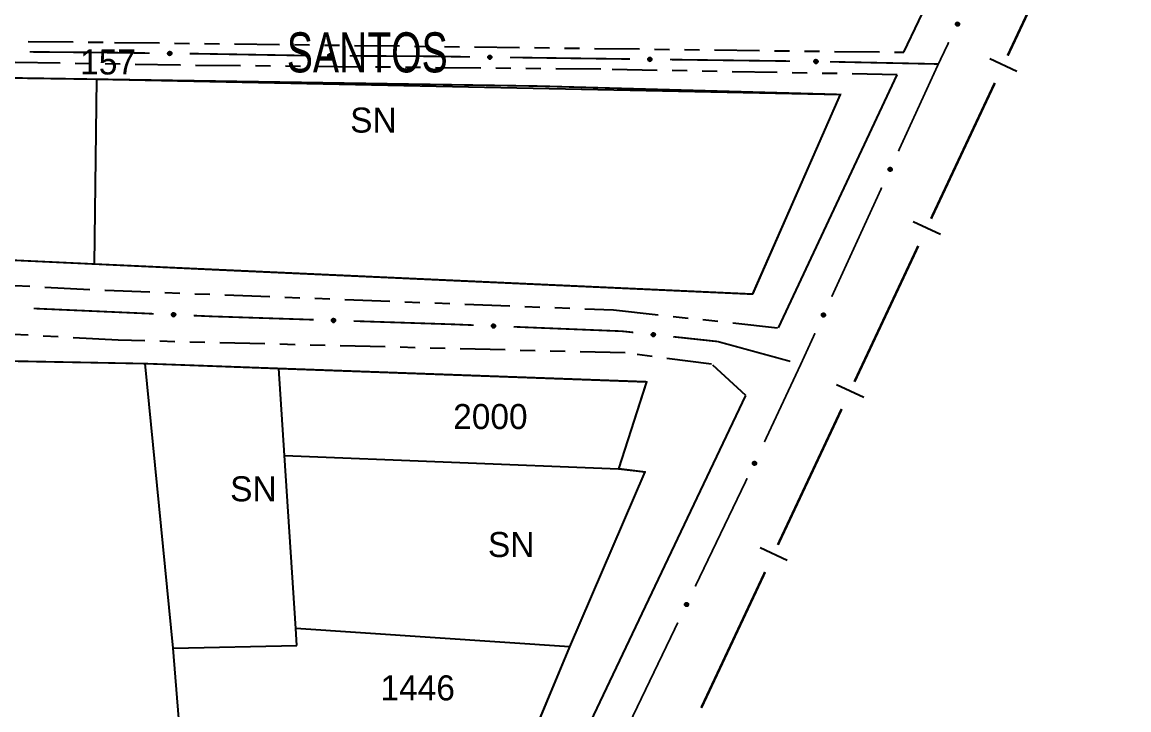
# Model space of a CAD drawing. Extents: x 203196 to 204359, y 4872588 to 4874244.
# Drawn here: x 204186 to 204296.6, y 4873488.9 to 4873557.6 of the extents above; entities that cross this region are included whole.
import ezdxf
from ezdxf.enums import TextEntityAlignment as Align

# ---------------------------------------------------------------- set-up
doc = ezdxf.new("R2010")
doc.units = 0
doc.header["$LTSCALE"] = 1.5
doc.header["$MEASUREMENT"] = 0
doc.linetypes.add('TRACO_25', pattern=[8, 3, -1, 1, -1, 1, -1])
for name, color, linetype in [('CD_MALHA_LOTES', 7, 'CONTINUOUS'), ('LM-LIM-SETORES-BAIRROS', 250, 'CONTINUOUS'), ('RU-QUADRA', 210, 'CONTINUOUS'), ('SV-EIXO-RUA-N-PAV', 6, 'CONTINUOUS'), ('SV-EIXO-RUA-PAV', 20, 'CONTINUOUS'), ('SV-RUA-NAO-PAV', 7, 'CONTINUOUS'), ('SV-RUA-PAVIM', 7, 'CONTINUOUS'), ('SV-TXT-RUA-N-PAV', 7, 'CONTINUOUS'), ('Th_NmrPort', 1, 'CONTINUOUS')]:
    doc.layers.add(name, color=color, linetype=linetype)
doc.styles.add('ARIAL', font='ARIAL.SHX')

msp = doc.modelspace()

# ---------------------------------------------------------------- linework, layer by layer
at = {"layer": 'CD_MALHA_LOTES', "linetype": 'Continuous', "flags": 128}
for points in [[(204174.965722, 4873552.193558), (204193.463336, 4873551.906269)], [(204193.216576, 4873533.439499), (204193.463336, 4873551.906269)], [(204193.463336, 4873551.906269), (204267.769343, 4873550.380251)], [(204267.769343, 4873550.380251), (204258.982191, 4873530.432091)], [(204193.216576, 4873533.439499), (204174.748742, 4873534.308638)], [(204258.982191, 4873530.432091), (204193.216576, 4873533.439499)], [(204133.820335, 4873525.991762), (204165.859835, 4873524.654078), (204166.625962, 4873523.459301), (204169.8, 4873523.17), (204171.061773, 4873524.011423), (204198.3, 4873523.49)], [(204201.083435, 4873495.058051), (204198.3, 4873523.49)], [(204198.3, 4873523.49), (204211.637053, 4873523.010106)], [(204211.637053, 4873523.010106), (204248.398265, 4873521.682062)], [(204212.206278, 4873514.311142), (204211.637053, 4873523.010106)], [(204248.398265, 4873521.682062), (204245.612781, 4873512.99523)], [(204212.206278, 4873514.311142), (204245.612781, 4873512.99523)], [(204213.340852, 4873497.01713), (204212.206278, 4873514.311142)], [(204248.237278, 4873512.667168), (204240.701151, 4873495.18267)], [(204245.612781, 4873512.99523), (204248.237278, 4873512.667168)], [(204240.701151, 4873495.18267), (204213.340852, 4873497.01713)], [(204213.450637, 4873495.343715), (204213.340852, 4873497.01713)], [(204201.083435, 4873495.058051), (204213.450637, 4873495.343715)], [(204201.810214, 4873485.973316), (204201.083435, 4873495.058051)], [(204240.701151, 4873495.18267), (204236.26071, 4873484.551701)]]:
    msp.add_lwpolyline(points, dxfattribs=at)
at = {"layer": 'LM-LIM-SETORES-BAIRROS', "const_width": 0.25}
for points in [[(204290.88169, 4873567.832109), (204284.501136, 4873554.256818)], [(204283.225026, 4873551.541759), (204276.844473, 4873537.966468)], [(204275.568362, 4873535.251409), (204269.187809, 4873521.676118)], [(204267.911698, 4873518.96106), (204261.531145, 4873505.385768)], [(204260.255034, 4873502.67071), (204253.874481, 4873489.095418)]]:
    msp.add_lwpolyline(points, dxfattribs=at)
at = {"layer": 'LM-LIM-SETORES-BAIRROS'}
for points in [[(204282.718237, 4873553.989853), (204285.433295, 4873552.713743)], [(204275.061573, 4873537.699504), (204277.776632, 4873536.423393)], [(204267.404909, 4873521.409154), (204270.119968, 4873520.133043)], [(204259.748245, 4873505.118804), (204262.463304, 4873503.842693)]]:
    msp.add_lwpolyline(points, dxfattribs=at)
at = {"layer": 'RU-QUADRA', "linetype": 'Continuous', "const_width": 0.18, "flags": 128}
for points in [[(204092.99, 4873537.58), (204128.74, 4873536.47), (204138.81, 4873536), (204205.53, 4873532.86), (204258.98, 4873530.43), (204267.77, 4873550.38), (204237.65, 4873551.22), (204169.4, 4873552.28), (204128.79, 4873552.48), (204069.033068, 4873554.117392)], [(204100.39, 4873449.15), (204136.35, 4873447.48), (204183.89, 4873446.43), (204217.75, 4873445.41), (204225.18, 4873461.4), (204236.26, 4873484.55), (204240.7, 4873495.18), (204248.237278, 4873512.667168), (204245.612781, 4873512.99523), (204248.4, 4873521.68), (204211.64, 4873523.01), (204198.3, 4873523.49), (204171.061773, 4873524.011423), (204169.8, 4873523.17), (204166.625962, 4873523.459301), (204165.86, 4873524.65), (204133.82, 4873525.99), (204108.42, 4873526.47), (204109.78759, 4873496.505739), (204110.415517, 4873480.667846), (204111.05048, 4873466.969194), (204101.987635, 4873467.59959)]]:
    msp.add_lwpolyline(points, dxfattribs=at)
at = {"layer": 'SV-EIXO-RUA-N-PAV', "const_width": 0.18}
for points in [[(204186.747681, 4873554.635734), (204192.747473, 4873554.585835)], [(204192.747473, 4873554.585835), (204193.131832, 4873554.58265)], [(204193.131832, 4873554.58265), (204198.747032, 4873554.513322)], [(204202.746727, 4873554.46394), (204203.55453, 4873554.453975)], [(204203.55453, 4873554.453975), (204213.745125, 4873554.276742)], [(204213.745125, 4873554.276742), (204214.652773, 4873554.260962)], [(204214.652773, 4873554.260962), (204214.744986, 4873554.260469)], [(204218.744929, 4873554.239073), (204225.744829, 4873554.201629)], [(204225.744829, 4873554.201629), (204226.683912, 4873554.196624)], [(204226.683912, 4873554.196624), (204230.744422, 4873554.140095)], [(204234.744034, 4873554.084414), (204239.74355, 4873554.014813)], [(204239.74355, 4873554.014813), (204240.548673, 4873554.003611)], [(204240.548673, 4873554.003611), (204246.742936, 4873553.922105)], [(204250.742589, 4873553.869476), (204254.742243, 4873553.816847)], [(204254.742243, 4873553.816847), (204255.217656, 4873553.810599)], [(204255.217656, 4873553.810599), (204262.741596, 4873553.715051)], [(204266.741077, 4873553.652654), (204276.738862, 4873553.442171)], [(204276.738862, 4873553.442171), (204277.574986, 4873553.424573)], [(204187.145775, 4873529.001883), (204199.13394, 4873528.469075)], [(204203.129996, 4873528.291472), (204204.129009, 4873528.247071)], [(204204.129009, 4873528.247071), (204204.852006, 4873528.21494)], [(204204.852006, 4873528.21494), (204215.122725, 4873527.87661)], [(204219.120556, 4873527.744916), (204229.115135, 4873527.415681)], [(204229.115135, 4873527.415681), (204229.157337, 4873527.414294)], [(204229.157337, 4873527.414294), (204231.113483, 4873527.334451)], [(204235.110156, 4873527.171321), (204245.101836, 4873526.763496)], [(204245.101836, 4873526.763496), (204245.970907, 4873526.728026)], [(204245.970907, 4873526.728026), (204247.094604, 4873526.606909)], [(204251.07157, 4873526.178254), (204255.048535, 4873525.749598)], [(204255.048535, 4873525.749598), (204255.521472, 4873525.698624)], [(204255.521472, 4873525.698624), (204262.779272, 4873523.713733)]]:
    msp.add_lwpolyline(points, dxfattribs=at)
at = {"layer": 'SV-EIXO-RUA-N-PAV'}
for points in [[(204200.604569, 4873554.600477), (204200.639089, 4873554.635124), (204200.675843, 4873554.657842), (204200.71195, 4873554.667967), (204200.746191, 4873554.668594), (204200.781293, 4873554.665291), (204200.815948, 4873554.654152), (204200.851673, 4873554.633269), (204200.886671, 4873554.598885), (204200.907469, 4873554.559705), (204200.919289, 4873554.524836), (204200.921999, 4873554.48917), (204200.918218, 4873554.455124), (204200.905458, 4873554.419509), (204200.883942, 4873554.383512), (204200.848515, 4873554.349157), (204200.81233, 4873554.327132), (204200.777148, 4873554.318255), (204200.741274, 4873554.315758), (204200.705479, 4873554.31956), (204200.671523, 4873554.33069), (204200.635319, 4873554.352419), (204200.601874, 4873554.387834), (204200.579494, 4873554.423673), (204200.570126, 4873554.458722), (204200.568463, 4873554.494095), (204200.571348, 4873554.529342), (204200.581095, 4873554.564644), (204200.604569, 4873554.600477)], [(204216.601868, 4873554.360618), (204216.636145, 4873554.395505), (204216.672738, 4873554.41848), (204216.708774, 4873554.428857), (204216.743009, 4873554.429724), (204216.778134, 4873554.426666), (204216.812866, 4873554.41577), (204216.848736, 4873554.395138), (204216.883974, 4873554.360999), (204216.905045, 4873554.321966), (204216.91711, 4873554.287181), (204216.920069, 4873554.251535), (204216.916527, 4873554.217463), (204216.904015, 4873554.181759), (204216.882752, 4873554.145613), (204216.847566, 4873554.11101), (204216.811536, 4873554.088733), (204216.776417, 4873554.07961), (204216.740562, 4873554.076862), (204216.70474, 4873554.080414), (204216.670708, 4873554.091306), (204216.634353, 4873554.112781), (204216.60066, 4873554.147962), (204216.578031, 4873554.183643), (204216.568418, 4873554.218625), (204216.566507, 4873554.253986), (204216.569146, 4873554.289252), (204216.578645, 4873554.324622), (204216.601868, 4873554.360618)], [(204232.602094, 4873554.224325), (204232.636669, 4873554.258917), (204232.673458, 4873554.281577), (204232.709581, 4873554.291645), (204232.743823, 4873554.292219), (204232.778919, 4873554.28886), (204232.813557, 4873554.277666), (204232.849249, 4873554.256728), (204232.884193, 4873554.222288), (204232.904929, 4873554.183075), (204232.916695, 4873554.148188), (204232.919348, 4873554.112518), (204232.915514, 4873554.078478), (204232.902697, 4873554.042883), (204232.881125, 4873554.00692), (204232.845644, 4873553.97262), (204232.809424, 4873553.950652), (204232.774228, 4873553.941831), (204232.738351, 4873553.939391), (204232.702561, 4873553.943249), (204232.668623, 4873553.954433), (204232.632453, 4873553.976218), (204232.599064, 4873554.011686), (204232.576741, 4873554.047561), (204232.567428, 4873554.082624), (204232.56582, 4873554.117999), (204232.568761, 4873554.153242), (204232.578563, 4873554.188529), (204232.602094, 4873554.224325)], [(204248.600543, 4873554.007752), (204248.635091, 4873554.04237), (204248.671863, 4873554.065058), (204248.707979, 4873554.075154), (204248.74222, 4873554.075754), (204248.777319, 4873554.072421), (204248.811965, 4873554.061255), (204248.847673, 4873554.040343), (204248.882643, 4873554.00593), (204248.903409, 4873553.966733), (204248.915202, 4873553.931855), (204248.917882, 4873553.896187), (204248.914074, 4873553.862144), (204248.901285, 4873553.826539), (204248.879739, 4873553.790559), (204248.844285, 4873553.756233), (204248.808082, 4873553.734237), (204248.772893, 4873553.72539), (204248.737017, 4873553.722921), (204248.701224, 4873553.726753), (204248.667278, 4873553.73791), (204248.631091, 4873553.759668), (204248.597675, 4873553.795111), (204248.575325, 4873553.830968), (204248.565985, 4873553.866024), (204248.56435, 4873553.901399), (204248.567264, 4873553.936643), (204248.57704, 4873553.971938), (204248.600543, 4873554.007752)], [(204265.209502, 4873553.795004), (204265.244323, 4873553.829348), (204265.281272, 4873553.851746), (204265.317467, 4873553.861556), (204265.351712, 4873553.861885), (204265.386783, 4873553.858276), (204265.42134, 4873553.846836), (204265.456882, 4873553.825644), (204265.49158, 4873553.790955), (204265.512036, 4873553.751596), (204265.523552, 4873553.716626), (204265.525951, 4873553.680938), (204265.521875, 4873553.646926), (204265.508805, 4873553.611423), (204265.486976, 4873553.575615), (204265.451251, 4873553.541569), (204265.414876, 4873553.51986), (204265.379618, 4873553.51129), (204265.343724, 4873553.509105), (204265.307963, 4873553.513219), (204265.274106, 4873553.524644), (204265.238092, 4873553.546687), (204265.204956, 4873553.582392), (204265.18289, 4873553.618425), (204265.173827, 4873553.653553), (204265.172472, 4873553.68894), (204265.175664, 4873553.72416), (204265.185717, 4873553.759376), (204265.209502, 4873553.795004)], [(204200.993317, 4873528.496625), (204201.02893, 4873528.530147), (204201.066393, 4873528.551675), (204201.102807, 4873528.560637), (204201.13705, 4873528.560166), (204201.172028, 4873528.555738), (204201.206308, 4873528.543494), (204201.241345, 4873528.521477), (204201.275222, 4873528.485988), (204201.294753, 4873528.446161), (204201.30545, 4873528.410932), (204201.307015, 4873528.375197), (204201.302144, 4873528.34129), (204201.288248, 4873528.306102), (204201.265589, 4873528.270813), (204201.229079, 4873528.237612), (204201.192207, 4873528.216758), (204201.156758, 4873528.209015), (204201.120823, 4873528.207669), (204201.085167, 4873528.212617), (204201.051586, 4873528.22483), (204201.016097, 4873528.247708), (204200.983805, 4873528.284178), (204200.962586, 4873528.320716), (204200.954347, 4873528.356047), (204200.953818, 4873528.391455), (204200.957832, 4873528.426592), (204200.968706, 4873528.461563), (204200.993317, 4873528.496625)], [(204216.981662, 4873527.925514), (204217.016888, 4873527.959443), (204217.054101, 4873527.981399), (204217.09041, 4873527.990779), (204217.124656, 4873527.990702), (204217.159682, 4873527.986676), (204217.194101, 4873527.974827), (204217.229388, 4873527.953213), (204217.263671, 4873527.918115), (204217.283658, 4873527.878516), (204217.294759, 4873527.843411), (204217.296734, 4873527.807697), (204217.292253, 4873527.773736), (204217.278762, 4873527.738391), (204217.25651, 4873527.702844), (204217.220384, 4873527.669226), (204217.183753, 4873527.64795), (204217.148396, 4873527.6398), (204217.112478, 4873527.638041), (204217.076768, 4873527.642579), (204217.04305, 4873527.654406), (204217.0073, 4873527.676875), (204216.974591, 4873527.712972), (204216.952954, 4873527.749264), (204216.944309, 4873527.784497), (204216.943374, 4873527.819897), (204216.946984, 4873527.855078), (204216.957455, 4873527.890172), (204216.981662, 4873527.925514)], [(204232.972748, 4873527.368735), (204233.00824, 4873527.402385), (204233.045624, 4873527.424049), (204233.082005, 4873527.433143), (204233.11625, 4873527.432796), (204233.151244, 4873527.428495), (204233.185568, 4873527.416375), (204233.220684, 4873527.394485), (204233.25469, 4873527.359119), (204233.274365, 4873527.319363), (204233.285189, 4873527.284172), (204233.286883, 4873527.248444), (204233.282136, 4873527.214519), (204233.268367, 4873527.179281), (204233.245836, 4873527.143911), (204233.209446, 4873527.110577), (204233.17265, 4873527.08959), (204233.137229, 4873527.081718), (204233.101299, 4873527.080242), (204233.065626, 4873527.085061), (204233.032001, 4873527.097152), (204232.99643, 4873527.119902), (204232.964005, 4873527.156255), (204232.942654, 4873527.192716), (204232.934287, 4873527.228016), (204232.93363, 4873527.263423), (204232.937517, 4873527.298573), (204232.948264, 4873527.333584), (204232.972748, 4873527.368735)], [(204248.95203, 4873526.517425), (204248.989682, 4873526.54864), (204249.028425, 4873526.567768), (204249.065331, 4873526.574422), (204249.099476, 4873526.571797), (204249.134106, 4873526.565178), (204249.167548, 4873526.550802), (204249.201131, 4873526.526624), (204249.232708, 4873526.489073), (204249.249695, 4873526.448097), (204249.258154, 4873526.412264), (204249.257467, 4873526.376502), (204249.250474, 4873526.342968), (204249.234391, 4873526.308725), (204249.209557, 4873526.274931), (204249.17103, 4873526.244092), (204249.132919, 4873526.2256), (204249.097053, 4873526.220102), (204249.061105, 4873526.22102), (204249.025831, 4873526.228201), (204248.993085, 4873526.242502), (204248.959106, 4873526.267568), (204248.929171, 4873526.305997), (204248.910294, 4873526.343798), (204248.904293, 4873526.379577), (204248.905994, 4873526.414949), (204248.91221, 4873526.449763), (204248.925262, 4873526.483981), (204248.95203, 4873526.517425)]]:
    msp.add_lwpolyline(points, close=True, dxfattribs=at)
for points in [[(204200.568463, 4873554.494095), (204200.919289, 4873554.524836)], [(204200.570126, 4873554.458722), (204200.921999, 4873554.48917)], [(204200.571348, 4873554.529342), (204200.907469, 4873554.559705)], [(204200.571887, 4873554.475945), (204200.918854, 4873554.504412)], [(204200.573706, 4873554.512767), (204200.908427, 4873554.544115)], [(204200.578271, 4873554.440386), (204200.917085, 4873554.471683)], [(204200.579494, 4873554.423673), (204200.918218, 4873554.455124)], [(204200.580949, 4873554.546793), (204200.892492, 4873554.579792)], [(204200.581095, 4873554.564644), (204200.886671, 4873554.598885)], [(204200.592842, 4873554.404726), (204200.907096, 4873554.436326)], [(204200.59365, 4873554.580752), (204200.865624, 4873554.614239)], [(204200.601874, 4873554.387834), (204200.905458, 4873554.419509)], [(204200.604569, 4873554.600477), (204200.851673, 4873554.633269)], [(204200.622455, 4873554.371609), (204200.891649, 4873554.401036)], [(204200.624139, 4873554.618585), (204200.82641, 4873554.643381)], [(204200.635319, 4873554.352419), (204200.883942, 4873554.383512)], [(204200.639089, 4873554.635124), (204200.815948, 4873554.654152)], [(204200.658957, 4873554.343866), (204200.858465, 4873554.365966)], [(204200.659985, 4873554.648165), (204200.789756, 4873554.658844)], [(204200.671523, 4873554.33069), (204200.848515, 4873554.349157)], [(204200.675843, 4873554.657842), (204200.781293, 4873554.665291)], [(204200.692848, 4873554.325707), (204200.824001, 4873554.337734)], [(204200.705479, 4873554.31956), (204200.81233, 4873554.327132)], [(204216.566507, 4873554.253986), (204216.91711, 4873554.287181)], [(204216.568418, 4873554.218625), (204216.920069, 4873554.251535)], [(204216.569146, 4873554.289252), (204216.905045, 4873554.321966)], [(204216.570058, 4873554.23586), (204216.916817, 4873554.266754)], [(204216.57162, 4873554.272694), (204216.906112, 4873554.306383)], [(204216.576691, 4873554.200346), (204216.915277, 4873554.234013)], [(204216.578031, 4873554.183643), (204216.916527, 4873554.217463)], [(204216.578625, 4873554.30677), (204216.889928, 4873554.341948)], [(204216.578645, 4873554.324622), (204216.883974, 4873554.360999)], [(204216.591088, 4873554.340817), (204216.862821, 4873554.376206)], [(204216.59151, 4873554.164789), (204216.905536, 4873554.198587)], [(204216.60066, 4873554.147962), (204216.904015, 4873554.181759)], [(204216.601868, 4873554.360618), (204216.848736, 4873554.395138)], [(204216.621311, 4873554.378863), (204216.823403, 4873554.405073)], [(204216.621354, 4873554.13188), (204216.890337, 4873554.163191)], [(204216.634353, 4873554.112781), (204216.882752, 4873554.145613)], [(204216.636145, 4873554.395505), (204216.812866, 4873554.41577)], [(204216.656949, 4873554.408692), (204216.786642, 4873554.420279)], [(204216.65805, 4873554.104393), (204216.857399, 4873554.127889)], [(204216.670708, 4873554.091306), (204216.847566, 4873554.11101)], [(204216.672738, 4873554.41848), (204216.778134, 4873554.426666)], [(204216.692068, 4873554.086472), (204216.823133, 4873554.099417)], [(204216.70474, 4873554.080414), (204216.811536, 4873554.088733)], [(204232.56582, 4873554.117999), (204232.916695, 4873554.148188)], [(204232.567428, 4873554.082624), (204232.919348, 4873554.112518)], [(204232.568761, 4873554.153242), (204232.904929, 4873554.183075)], [(204232.569216, 4873554.099844), (204232.916227, 4873554.127765)], [(204232.571093, 4873554.136663), (204232.905862, 4873554.167484)], [(204232.575544, 4873554.064275), (204232.914407, 4873554.095038)], [(204232.576741, 4873554.047561), (204232.915514, 4873554.078478)], [(204232.57839, 4873554.170678), (204232.889984, 4873554.203186)], [(204232.578563, 4873554.188529), (204232.884193, 4873554.222288)], [(204232.590058, 4873554.028592), (204232.904362, 4873554.059697)], [(204232.591144, 4873554.204617), (204232.863171, 4873554.237676)], [(204232.599064, 4873554.011686), (204232.902697, 4873554.042883)], [(204232.602094, 4873554.224325), (204232.849249, 4873554.256728)], [(204232.619619, 4873553.995428), (204232.88886, 4873554.024432)], [(204232.621693, 4873554.242402), (204232.824002, 4873554.266879)], [(204232.632453, 4873553.976218), (204232.881125, 4873554.00692)], [(204232.636669, 4873554.258917), (204232.813557, 4873554.277666)], [(204232.656078, 4873553.967628), (204232.855621, 4873553.989414)], [(204232.657585, 4873554.271925), (204232.787373, 4873554.2824)], [(204232.668623, 4873553.954433), (204232.845644, 4873553.97262)], [(204232.673458, 4873554.281577), (204232.778919, 4873554.28886)], [(204232.689941, 4873553.949416), (204232.821112, 4873553.961236)], [(204232.702561, 4873553.943249), (204232.809424, 4873553.950652)], [(204248.56435, 4873553.901399), (204248.915202, 4873553.931855)], [(204248.565985, 4873553.866024), (204248.917882, 4873553.896187)], [(204248.567264, 4873553.936643), (204248.903409, 4873553.966733)], [(204248.56776, 4873553.883246), (204248.914749, 4873553.911431)], [(204248.569609, 4873553.920067), (204248.904355, 4873553.951143)], [(204248.574115, 4873553.847681), (204248.912954, 4873553.878704)], [(204248.575325, 4873553.830968), (204248.914074, 4873553.862144)], [(204248.57688, 4873553.954087), (204248.888449, 4873553.986833)], [(204248.57704, 4873553.971938), (204248.882643, 4873554.00593)], [(204248.588657, 4873553.812009), (204248.902936, 4873553.843355)], [(204248.589608, 4873553.988036), (204248.861609, 4873554.021302)], [(204248.597675, 4873553.795111), (204248.901285, 4873553.826539)], [(204248.600543, 4873554.007752), (204248.847673, 4873554.040343)], [(204248.618243, 4873553.778869), (204248.887461, 4873553.808078)], [(204248.620128, 4873554.025844), (204248.822419, 4873554.050475)], [(204248.631091, 4873553.759668), (204248.879739, 4873553.790559)], [(204248.635091, 4873554.04237), (204248.811965, 4873554.061255)], [(204248.654723, 4873553.751096), (204248.854249, 4873553.773034)], [(204248.655997, 4873554.055394), (204248.785777, 4873554.065968)], [(204248.667278, 4873553.73791), (204248.844285, 4873553.756233)], [(204248.671863, 4873554.065058), (204248.777319, 4873554.072421)], [(204248.688599, 4873553.73291), (204248.819762, 4873553.74483)], [(204248.701224, 4873553.726753), (204248.808082, 4873553.734237)], [(204265.172472, 4873553.68894), (204265.523552, 4873553.716626)], [(204265.173827, 4873553.653553), (204265.525951, 4873553.680938)], [(204265.175664, 4873553.72416), (204265.512036, 4873553.751596)], [(204265.175738, 4873553.67076), (204265.522939, 4873553.696206)], [(204265.177877, 4873553.707566), (204265.512858, 4873553.735999)], [(204265.181812, 4873553.635147), (204265.520885, 4873553.663494)], [(204265.18289, 4873553.618425), (204265.521875, 4873553.646926)], [(204265.185416, 4873553.741527), (204265.497234, 4873553.771813)], [(204265.185717, 4873553.759376), (204265.49158, 4873553.790955)], [(204265.196072, 4873553.599361), (204265.510589, 4873553.628225)], [(204265.198412, 4873553.775374), (204265.470668, 4873553.806493)], [(204265.204956, 4873553.582392), (204265.508805, 4873553.611423)], [(204265.209502, 4873553.795004), (204265.456882, 4873553.825644)], [(204265.229229, 4873553.812941), (204265.431708, 4873553.835974)], [(204265.244323, 4873553.829348), (204265.42134, 4873553.846836)], [(204265.265331, 4873553.842207), (204265.39519, 4873553.851756)], [(204265.281272, 4873553.851746), (204265.386783, 4873553.858276)], [(204265.225395, 4873553.565988), (204265.494836, 4873553.593071)], [(204265.238092, 4873553.546687), (204265.486976, 4873553.575615)], [(204265.261655, 4873553.537928), (204265.461348, 4873553.558291)], [(204265.274106, 4873553.524644), (204265.451251, 4873553.541569)], [(204265.295387, 4873553.519475), (204265.426639, 4873553.53036)], [(204265.307963, 4873553.513219), (204265.414876, 4873553.51986)], [(204200.953818, 4873528.391455), (204201.30545, 4873528.410932)], [(204200.954347, 4873528.356047), (204201.307015, 4873528.375197)], [(204200.956659, 4873528.373204), (204201.30436, 4873528.390532)], [(204200.957832, 4873528.426592), (204201.294753, 4873528.446161)], [(204200.959658, 4873528.40995), (204201.295211, 4873528.430549)], [(204200.961899, 4873528.337459), (204201.301542, 4873528.357876)], [(204200.962586, 4873528.320716), (204201.302144, 4873528.34129)], [(204200.967988, 4873528.443726), (204201.280428, 4873528.466718)], [(204200.968706, 4873528.461563), (204201.275222, 4873528.485988)], [(204200.975319, 4873528.30135), (204201.290425, 4873528.322858)], [(204200.981771, 4873528.47726), (204201.254679, 4873528.502009)], [(204200.983805, 4873528.284178), (204201.288248, 4873528.306102)], [(204200.993317, 4873528.496625), (204201.241345, 4873528.521477)], [(204201.003855, 4873528.267301), (204201.273855, 4873528.288082)], [(204201.013458, 4873528.514096), (204201.216419, 4873528.532393)], [(204201.016097, 4873528.247708), (204201.265589, 4873528.270813)], [(204201.02893, 4873528.530147), (204201.206308, 4873528.543494)], [(204201.039449, 4873528.238401), (204201.239563, 4873528.254093)], [(204201.050233, 4873528.542511), (204201.18028, 4873528.549024)], [(204201.051586, 4873528.22483), (204201.229079, 4873528.237612)], [(204201.066393, 4873528.551675), (204201.172028, 4873528.555738)], [(204201.072741, 4873528.219165), (204201.204211, 4873528.226981)], [(204201.085167, 4873528.212617), (204201.192207, 4873528.216758)], [(204216.943374, 4873527.819897), (204217.294759, 4873527.843411)], [(204216.944309, 4873527.784497), (204217.296734, 4873527.807697)], [(204216.946424, 4873527.801681), (204217.293903, 4873527.823)], [(204216.946984, 4873527.855078), (204217.283658, 4873527.878516)], [(204216.949001, 4873527.838458), (204217.284295, 4873527.86291)], [(204216.952075, 4873527.765998), (204217.291461, 4873527.790315)], [(204216.952954, 4873527.749264), (204217.292253, 4873527.773736)], [(204216.956943, 4873527.872328), (204217.269098, 4873527.898907)], [(204216.957455, 4873527.890172), (204217.263671, 4873527.918115)], [(204216.965908, 4873527.730045), (204217.280746, 4873527.755171)], [(204216.97034, 4873527.906018), (204217.242946, 4873527.9339)], [(204216.974591, 4873527.712972), (204217.278762, 4873527.738391)], [(204216.981662, 4873527.925514), (204217.229388, 4873527.953213)], [(204216.994833, 4873527.696326), (204217.264577, 4873527.720207)], [(204217.001601, 4873527.943216), (204217.204339, 4873527.963842)], [(204217.0073, 4873527.676875), (204217.25651, 4873527.702844)], [(204217.016888, 4873527.959443), (204217.194101, 4873527.974827)], [(204217.030757, 4873527.667837), (204217.230678, 4873527.685826)], [(204217.038048, 4873527.972051), (204217.168011, 4873527.980057)], [(204217.04305, 4873527.654406), (204217.220384, 4873527.669226)], [(204217.054101, 4873527.981399), (204217.159682, 4873527.986676)], [(204217.064267, 4873527.648985), (204217.19564, 4873527.65831)], [(204217.076768, 4873527.642579), (204217.183753, 4873527.64795)], [(204232.93363, 4873527.263423), (204233.285189, 4873527.284172)], [(204232.934287, 4873527.228016), (204233.286883, 4873527.248444)], [(204232.936537, 4873527.245182), (204233.284173, 4873527.263769)], [(204232.937517, 4873527.298573), (204233.274365, 4873527.319363)], [(204232.939403, 4873527.281938), (204233.27488, 4873527.303752)], [(204232.941907, 4873527.209456), (204233.281474, 4873527.231103)], [(204232.942654, 4873527.192716), (204233.282136, 4873527.214519)], [(204232.947611, 4873527.315745), (204233.259966, 4873527.339868)], [(204232.948264, 4873527.333584), (204233.25469, 4873527.359119)], [(204232.955457, 4873527.173396), (204233.270483, 4873527.196045)], [(204232.961273, 4873527.349328), (204233.234089, 4873527.375066)], [(204232.964005, 4873527.156255), (204233.268367, 4873527.179281)], [(204232.972748, 4873527.368735), (204233.220684, 4873527.394485)], [(204232.984116, 4873527.13945), (204233.254039, 4873527.161209)], [(204232.992825, 4873527.386279), (204233.19572, 4873527.405311)], [(204232.99643, 4873527.119902), (204233.245836, 4873527.143911)], [(204233.00824, 4873527.402385), (204233.185568, 4873527.416375)], [(204233.019815, 4873527.11068), (204233.219871, 4873527.127096)], [(204233.029498, 4873527.414827), (204233.15952, 4873527.42181)], [(204233.032001, 4873527.097152), (204233.209446, 4873527.110577)], [(204233.045624, 4873527.424049), (204233.151244, 4873527.428495)], [(204233.053176, 4873527.091565), (204233.184618, 4873527.099856)], [(204233.065626, 4873527.085061), (204233.17265, 4873527.08959)], [(204248.904293, 4873526.379577), (204249.257467, 4873526.376502)], [(204248.905994, 4873526.414949), (204249.258154, 4873526.412264)], [(204248.90768, 4873526.396555), (204249.255782, 4873526.391974)], [(204248.910294, 4873526.343798), (204249.250474, 4873526.342968)], [(204248.910661, 4873526.360551), (204249.250916, 4873526.35956)], [(204248.91221, 4873526.449763), (204249.249695, 4873526.448097)], [(204248.912985, 4873526.433039), (204249.24917, 4873526.432487)], [(204248.921783, 4873526.323669), (204249.237618, 4873526.32531)], [(204248.923424, 4873526.466225), (204249.236692, 4873526.469515)], [(204248.925262, 4873526.483981), (204249.232708, 4873526.489073)], [(204248.929171, 4873526.305997), (204249.234391, 4873526.308725)], [(204248.93929, 4873526.498825), (204249.213214, 4873526.506356)], [(204248.94812, 4873526.287892), (204249.218892, 4873526.291645)], [(204248.95203, 4873526.517425), (204249.201131, 4873526.526624)], [(204248.959106, 4873526.267568), (204249.209557, 4873526.274931)], [(204248.973231, 4873526.533595), (204249.176941, 4873526.539086)], [(204248.981825, 4873526.256811), (204249.182531, 4873526.259882)], [(204248.989682, 4873526.54864), (204249.167548, 4873526.550802)], [(204248.993085, 4873526.242502), (204249.17103, 4873526.244092)], [(204249.011721, 4873526.559639), (204249.14192, 4873526.557958)], [(204249.013841, 4873526.235519), (204249.145543, 4873526.235047)], [(204249.025831, 4873526.228201), (204249.132919, 4873526.2256)], [(204249.028425, 4873526.567768), (204249.134106, 4873526.565178)]]:
    msp.add_lwpolyline(points, dxfattribs=at)
at = {"layer": 'SV-EIXO-RUA-PAV'}
for points in [[(204279.644132, 4873557.492897), (204279.661049, 4873557.447007), (204279.666205, 4873557.404108), (204279.660206, 4873557.36709), (204279.646376, 4873557.335761), (204279.628617, 4873557.305303), (204279.603937, 4873557.278546), (204279.569967, 4873557.254915), (204279.524053, 4873557.237623), (204279.47976, 4873557.23523), (204279.443154, 4873557.239169), (204279.409655, 4873557.251709), (204279.380356, 4873557.269457), (204279.353409, 4873557.296012), (204279.329798, 4873557.330671), (204279.313527, 4873557.37726), (204279.308761, 4873557.419352), (204279.315503, 4873557.455005), (204279.328324, 4873557.488602), (204279.346827, 4873557.51948), (204279.371204, 4873557.545606), (204279.406144, 4873557.569316), (204279.45234, 4873557.584766), (204279.494267, 4873557.589999), (204279.530006, 4873557.583759), (204279.562798, 4873557.570393), (204279.593564, 4873557.552952), (204279.621494, 4873557.529263), (204279.644132, 4873557.492897)], [(204272.90895, 4873542.982047), (204272.926624, 4873542.936443), (204272.932488, 4873542.893635), (204272.927103, 4873542.856523), (204272.913793, 4873542.82497), (204272.89654, 4873542.794222), (204272.872307, 4873542.76706), (204272.838732, 4873542.742871), (204272.79311, 4873542.724821), (204272.748863, 4873542.721696), (204272.712196, 4873542.725029), (204272.678495, 4873542.737013), (204272.648906, 4873542.754274), (204272.621524, 4873542.780379), (204272.597343, 4873542.814643), (204272.580303, 4873542.860957), (204272.574842, 4873542.902964), (204272.580993, 4873542.938724), (204272.593256, 4873542.972528), (204272.611246, 4873543.003708), (204272.635188, 4873543.030234), (204272.66973, 4873543.054518), (204272.715665, 4873543.070731), (204272.757499, 4873543.076656), (204272.793336, 4873543.071009), (204272.826345, 4873543.058186), (204272.857395, 4873543.041257), (204272.885713, 4873543.018034), (204272.90895, 4873542.982047)], [(204266.241354, 4873528.437523), (204266.259028, 4873528.39192), (204266.264892, 4873528.349112), (204266.259507, 4873528.312), (204266.246197, 4873528.280446), (204266.228944, 4873528.249699), (204266.20471, 4873528.222537), (204266.171136, 4873528.198348), (204266.125514, 4873528.180298), (204266.081267, 4873528.177172), (204266.0446, 4873528.180505), (204266.010899, 4873528.19249), (204265.98131, 4873528.20975), (204265.953928, 4873528.235856), (204265.929747, 4873528.27012), (204265.912707, 4873528.316434), (204265.907245, 4873528.358441), (204265.913397, 4873528.3942), (204265.92566, 4873528.428005), (204265.943649, 4873528.459185), (204265.967591, 4873528.48571), (204266.002134, 4873528.509995), (204266.048068, 4873528.526208), (204266.089903, 4873528.532133), (204266.12574, 4873528.526485), (204266.158749, 4873528.513663), (204266.189799, 4873528.496734), (204266.218117, 4873528.47351), (204266.241354, 4873528.437523)], [(204259.350195, 4873513.614317), (204259.367023, 4873513.568394), (204259.372095, 4873513.525485), (204259.366025, 4873513.488479), (204259.352134, 4873513.457177), (204259.334316, 4873513.426754), (204259.309585, 4873513.400044), (204259.275569, 4873513.376479), (204259.229622, 4873513.359275), (204259.185324, 4873513.356968), (204259.148725, 4873513.360978), (204259.115251, 4873513.373583), (204259.085986, 4873513.391388), (204259.059091, 4873513.417995), (204259.035547, 4873513.4527), (204259.019366, 4873513.499321), (204259.014682, 4873513.541422), (204259.021493, 4873513.577061), (204259.034379, 4873513.610634), (204259.052942, 4873513.641476), (204259.07737, 4873513.667554), (204259.112355, 4873513.691196), (204259.158581, 4873513.706557), (204259.200518, 4873513.711709), (204259.236244, 4873513.7054), (204259.269011, 4873513.69197), (204259.299743, 4873513.67447), (204259.327627, 4873513.650727), (204259.350195, 4873513.614317)], [(204252.564422, 4873499.50622), (204252.58125, 4873499.460298), (204252.586322, 4873499.417389), (204252.580252, 4873499.380383), (204252.566361, 4873499.349081), (204252.548543, 4873499.318657), (204252.523812, 4873499.291948), (204252.489796, 4873499.268383), (204252.443848, 4873499.251179), (204252.399551, 4873499.248872), (204252.362952, 4873499.252882), (204252.329478, 4873499.265487), (204252.300213, 4873499.283292), (204252.273318, 4873499.309899), (204252.249774, 4873499.344603), (204252.233593, 4873499.391224), (204252.228909, 4873499.433325), (204252.23572, 4873499.468965), (204252.248606, 4873499.502538), (204252.267168, 4873499.533379), (204252.291596, 4873499.559458), (204252.326581, 4873499.5831), (204252.372808, 4873499.598461), (204252.414745, 4873499.603613), (204252.450471, 4873499.597304), (204252.483238, 4873499.583874), (204252.513969, 4873499.566374), (204252.541854, 4873499.542631), (204252.564422, 4873499.50622)]]:
    msp.add_lwpolyline(points, close=True, dxfattribs=at)
for points in [[(204279.346827, 4873557.51948), (204279.308761, 4873557.419352)], [(204279.357715, 4873557.528354), (204279.313473, 4873557.404305)], [(204279.371204, 4873557.545606), (204279.313527, 4873557.37726)], [(204279.388443, 4873557.551467), (204279.324593, 4873557.361164)], [(204279.406144, 4873557.569316), (204279.329798, 4873557.330671)], [(204279.428964, 4873557.572917), (204279.342457, 4873557.316308)], [(204279.45234, 4873557.584766), (204279.353409, 4873557.296012)], [(204279.471463, 4873557.585857), (204279.367978, 4873557.287453)], [(204279.494267, 4873557.589999), (204279.380356, 4873557.269457)], [(204279.509944, 4873557.584081), (204279.395856, 4873557.263522)], [(204279.530006, 4873557.583759), (204279.409655, 4873557.251709)], [(204279.544891, 4873557.574919), (204279.424806, 4873557.248153)], [(204279.562798, 4873557.570393), (204279.443154, 4873557.239169)], [(204279.577534, 4873557.557783), (204279.465213, 4873557.240917)], [(204279.593564, 4873557.552952), (204279.47976, 4873557.23523)], [(204279.605359, 4873557.536902), (204279.504283, 4873557.24037)], [(204279.621494, 4873557.529263), (204279.524053, 4873557.237623)], [(204279.630828, 4873557.511098), (204279.546835, 4873557.25026)], [(204279.644132, 4873557.492897), (204279.569967, 4873557.254915)], [(204279.652331, 4873557.467526), (204279.589765, 4873557.273583)], [(204279.661049, 4873557.447007), (204279.603937, 4873557.278546)], [(204279.664094, 4873557.422565), (204279.619209, 4873557.300336)], [(204279.666205, 4873557.404108), (204279.628617, 4873557.305303)], [(204272.611246, 4873543.003708), (204272.574842, 4873542.902964)], [(204272.621986, 4873543.012761), (204272.579801, 4873542.887997)], [(204272.635188, 4873543.030234), (204272.580303, 4873542.860957)], [(204272.652327, 4873543.036379), (204272.591634, 4873542.845046)], [(204272.66973, 4873543.054518), (204272.597343, 4873542.814643)], [(204272.692488, 4873543.058497), (204272.610237, 4873542.800492)], [(204272.715665, 4873543.070731), (204272.621524, 4873542.780379)], [(204272.734767, 4873543.072138), (204272.636232, 4873542.772063)], [(204272.757499, 4873543.076656), (204272.648906, 4873542.754274)], [(204272.773272, 4873543.070998), (204272.664502, 4873542.748596)], [(204272.793336, 4873543.071009), (204272.678495, 4873542.737013)], [(204272.808366, 4873543.062416), (204272.693703, 4873542.733708)], [(204272.826345, 4873543.058186), (204272.712196, 4873542.725029)], [(204272.841288, 4873543.045822), (204272.734224, 4873542.727141)], [(204272.857395, 4873543.041257), (204272.748863, 4873542.721696)], [(204272.869455, 4873543.025405), (204272.773297, 4873542.727241)], [(204272.885713, 4873543.018034), (204272.79311, 4873542.724821)], [(204272.895347, 4873543.000025), (204272.81568, 4873542.737834)], [(204272.90895, 4873542.982047), (204272.838732, 4873542.742871)], [(204272.917568, 4873542.956815), (204272.858219, 4873542.761864)], [(204272.926624, 4873542.936443), (204272.872307, 4873542.76706)], [(204272.930072, 4873542.912055), (204272.887216, 4873542.7891)], [(204272.932488, 4873542.893635), (204272.89654, 4873542.794222)], [(204265.943649, 4873528.459185), (204265.907245, 4873528.358441)], [(204265.95439, 4873528.468238), (204265.912205, 4873528.343473)], [(204265.967591, 4873528.48571), (204265.912707, 4873528.316434)], [(204265.98473, 4873528.491855), (204265.924038, 4873528.300522)], [(204266.002134, 4873528.509995), (204265.929747, 4873528.27012)], [(204266.024891, 4873528.513973), (204265.942641, 4873528.255968)], [(204266.048068, 4873528.526208), (204265.953928, 4873528.235856)], [(204266.067171, 4873528.527615), (204265.968636, 4873528.22754)], [(204266.089903, 4873528.532133), (204265.98131, 4873528.20975)], [(204266.105676, 4873528.526475), (204265.996906, 4873528.204072)], [(204266.12574, 4873528.526485), (204266.010899, 4873528.19249)], [(204266.140769, 4873528.517892), (204266.026107, 4873528.189185)], [(204266.158749, 4873528.513663), (204266.0446, 4873528.180505)], [(204266.173691, 4873528.501299), (204266.066627, 4873528.182618)], [(204266.189799, 4873528.496734), (204266.081267, 4873528.177172)], [(204266.201858, 4873528.480881), (204266.105701, 4873528.182718)], [(204266.218117, 4873528.47351), (204266.125514, 4873528.180298)], [(204266.22775, 4873528.455502), (204266.148084, 4873528.19331)], [(204266.241354, 4873528.437523), (204266.171136, 4873528.198348)], [(204266.249972, 4873528.412292), (204266.190622, 4873528.217341)], [(204266.259028, 4873528.39192), (204266.20471, 4873528.222537)], [(204266.262476, 4873528.367532), (204266.21962, 4873528.244576)], [(204266.264892, 4873528.349112), (204266.228944, 4873528.249699)], [(204259.052942, 4873513.641476), (204259.014682, 4873513.541422)], [(204259.063847, 4873513.650328), (204259.019364, 4873513.526365)], [(204259.07737, 4873513.667554), (204259.019366, 4873513.499321)], [(204259.094619, 4873513.673381), (204259.030401, 4873513.483203)], [(204259.112355, 4873513.691196), (204259.035547, 4873513.4527)], [(204259.135182, 4873513.694754), (204259.048178, 4873513.438313)], [(204259.158581, 4873513.706557), (204259.059091, 4873513.417995)], [(204259.177706, 4873513.707612), (204259.073643, 4873513.409408)], [(204259.200518, 4873513.711709), (204259.085986, 4873513.391388)], [(204259.216184, 4873513.70576), (204259.101475, 4873513.385423)], [(204259.236244, 4873513.7054), (204259.115251, 4873513.373583)], [(204259.251113, 4873513.696531), (204259.130396, 4873513.369998)], [(204259.269011, 4873513.69197), (204259.148725, 4873513.360978)], [(204259.283723, 4873513.679332), (204259.170788, 4873513.362683)], [(204259.299743, 4873513.67447), (204259.185324, 4873513.356968)], [(204259.311507, 4873513.658397), (204259.209857, 4873513.362062)], [(204259.327627, 4873513.650727), (204259.229622, 4873513.359275)], [(204259.336926, 4873513.632544), (204259.252428, 4873513.371869)], [(204259.350195, 4873513.614317), (204259.275569, 4873513.376479)], [(204259.358345, 4873513.58893), (204259.295403, 4873513.395109)], [(204259.367023, 4873513.568394), (204259.309585, 4873513.400044)], [(204259.37002, 4873513.543946), (204259.324899, 4873513.421804)], [(204259.372095, 4873513.525485), (204259.334316, 4873513.426754)], [(204252.267168, 4873499.533379), (204252.228909, 4873499.433325)], [(204252.278074, 4873499.542232), (204252.233591, 4873499.418269)], [(204252.291596, 4873499.559458), (204252.233593, 4873499.391224)], [(204252.308846, 4873499.565285), (204252.244628, 4873499.375106)], [(204252.326581, 4873499.5831), (204252.249774, 4873499.344603)], [(204252.349409, 4873499.586657), (204252.262405, 4873499.330216)], [(204252.372808, 4873499.598461), (204252.273318, 4873499.309899)], [(204252.391933, 4873499.599515), (204252.28787, 4873499.301312)], [(204252.414745, 4873499.603613), (204252.300213, 4873499.283292)], [(204252.430411, 4873499.597664), (204252.315701, 4873499.277327)], [(204252.450471, 4873499.597304), (204252.329478, 4873499.265487)], [(204252.46534, 4873499.588435), (204252.344622, 4873499.261902)], [(204252.483238, 4873499.583874), (204252.362952, 4873499.252882)], [(204252.497949, 4873499.571236), (204252.385014, 4873499.254587)], [(204252.513969, 4873499.566374), (204252.399551, 4873499.248872)], [(204252.525734, 4873499.550301), (204252.424083, 4873499.253965)], [(204252.541854, 4873499.542631), (204252.443848, 4873499.251179)], [(204252.551153, 4873499.524447), (204252.466654, 4873499.263773)], [(204252.564422, 4873499.50622), (204252.489796, 4873499.268383)], [(204252.572572, 4873499.480834), (204252.50963, 4873499.287013)], [(204252.58125, 4873499.460298), (204252.523812, 4873499.291948)], [(204252.584247, 4873499.43585), (204252.539126, 4873499.313708)], [(204252.586322, 4873499.417389), (204252.548543, 4873499.318657)]]:
    msp.add_lwpolyline(points, dxfattribs=at)
at = {"layer": 'SV-EIXO-RUA-PAV', "const_width": 0.18}
for points in [[(204278.619399, 4873555.606788), (204277.755987, 4873553.80276)], [(204277.755987, 4873553.80276), (204277.574986, 4873553.424573)], [(204277.574986, 4873553.424573), (204273.582458, 4873544.715375)], [(204271.915559, 4873541.079244), (204266.914862, 4873530.170852)], [(204265.247962, 4873526.534721), (204263.997788, 4873523.807623)], [(204263.997788, 4873523.807623), (204263.823793, 4873523.428074)], [(204263.823793, 4873523.428074), (204260.183323, 4873515.65596)], [(204258.471268, 4873512.040927), (204253.269845, 4873501.226807)], [(204251.536037, 4873497.6221), (204246.334615, 4873486.80798)]]:
    msp.add_lwpolyline(points, dxfattribs=at)
at = {"layer": 'SV-RUA-NAO-PAV', "linetype": 'TRACO_25'}
for points in [[(203806.142294, 4873560.050353, 11.356135), (203863.842461, 4873558.501166, 11.590999), (203898.738966, 4873558.007593, 11.692773), (203932.013312, 4873557.537336, 11.755403), (203975.35646, 4873556.938356, 11.872834), (204029.442944, 4873557.544692, 11.990266), (204100.982138, 4873555.708612, 11.90415), (204138.60134, 4873556.135716, 11.590999), (204195.212873, 4873555.58598, 10.917724), (204274.117379, 4873554.59585, 10.5576)], [(204273.469831, 4873552.357602, 10.5576), (204243.825088, 4873552.895666, 10.659374), (204201.789929, 4873553.299881, 10.659374), (204181.429843, 4873553.648508, 10.855093), (204139.638386, 4873553.769276, 11.340478), (204101.576053, 4873553.652481, 11.590999), (204027.806242, 4873555.440637, 11.982437), (203973.572406, 4873555.148358, 12.115526), (203931.375591, 4873555.426922, 12.09204), (203899.422116, 4873555.486271, 11.6458), (203863.596139, 4873555.817238, 11.747574), (203806.627006, 4873557.067975, 11.356135)], [(203947.750251, 4873541.354305, 12.185986), (203978.817525, 4873539.692012, 12.185986), (204015.442052, 4873538.197796, 12.185986), (204059.503381, 4873536.404728, 12.170328), (204091.639646, 4873535.158985, 11.998095), (204140.316676, 4873533.643507, 11.849348), (204194.274134, 4873530.828374, 11.19173), (204245.094642, 4873528.858171, 10.964696), (204261.589632, 4873527.069394, 10.628058)], [(204258.327336, 4873520.293634, 10.385366), (204254.903798, 4873523.446226, 10.502798), (204246.255745, 4873524.554331, 10.667203), (204195.593063, 4873525.826403, 11.152587), (204142.557201, 4873528.812253, 11.677115), (204104.247597, 4873530.492944, 11.677115), (204105.117904, 4873496.364898, 11.637971), (204107.636522, 4873466.969194, 11.637971)]]:
    msp.add_polyline3d(points, dxfattribs=at)
at = {"layer": 'SV-RUA-PAVIM', "linetype": 'Continuous'}
for points in [[(204274.117379, 4873554.59585, 10.5576), (204296.619737, 4873601.607055, 10.43234)], [(204261.589632, 4873527.069394, 10.628058), (204273.469831, 4873552.357602, 10.5576)], [(204221.917198, 4873444.272106, 10.62023), (204240.856505, 4873483.600054, 10.424511), (204258.327336, 4873520.293634, 10.385366)]]:
    msp.add_polyline3d(points, dxfattribs=at)

# ---------------------------------------------------------------- texts
at = {"layer": 'SV-TXT-RUA-N-PAV', "style": 'ARIAL', "width": 0.7}
msp.add_text('SANTOS', height=4, dxfattribs=at).set_placement((204212.451644, 4873552.58978))
at = {"layer": 'Th_NmrPort', "color": 1}
for s, p in [('157', (204191.791189, 4873553.62863)), ('SN', (204218.780387, 4873547.824067)), ('2000', (204229.077982, 4873518.204161)), ('SN', (204206.783109, 4873510.983258)), ('SN', (204232.551272, 4873505.418601)), ('1446', (204221.811401, 4873491.098773))]:
    msp.add_text(s, height=2.5, dxfattribs=at).set_placement(p, align=Align.MIDDLE_LEFT)

doc.saveas('drawing.dxf')
